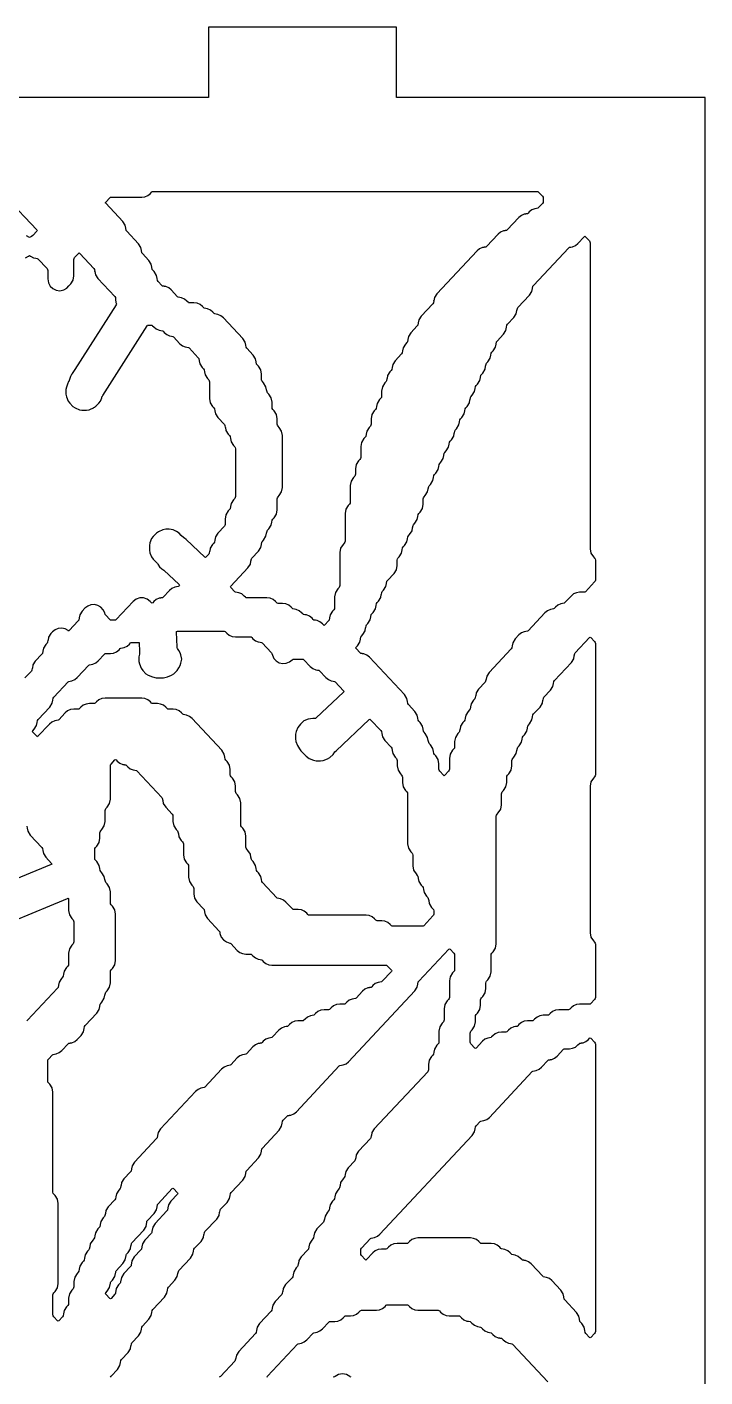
# Model space of a CAD drawing. Header units: millimetres. Extents: x 10 to 410, y 18 to 283.
# Drawn here: x 113.4 to 142.3, y 89.6 to 147 of the extents above; entities that cross this region are included whole.
import ezdxf

# ---------------------------------------------------------------- set-up
doc = ezdxf.new("R2010")
doc.units = ezdxf.units.MM
doc.layers.add('CUT', color=1, linetype='Continuous')

msp = doc.modelspace()

# ---------------------------------------------------------------- linework, layer by layer
at = {"layer": 'CUT'}
for points in [[(121.134, 21), (129.134, 21), (129.134, 24), (142.2679, 24), (142.2679, 144), (129.134, 144), (129.134, 147), (121.134, 147), (121.134, 144), (100.134, 144), (100.134, 147), (92.134, 147), (92.134, 144), (79, 144), (79, 24), (92.134, 24), (92.134, 21), (100.134, 21), (100.134, 24), (121.134, 24)], [(135.0926, 139.285), (135.0931, 139.2811), (135.0206, 139.2712), (134.8959, 139.2172), (134.7904, 139.1316), (134.7399, 139.0778), (134.7147, 139.0573), (134.6487, 139.0482), (134.6492, 139.0443), (134.5767, 139.0344), (134.452, 138.9804), (134.3465, 138.8948), (133.8521, 138.3674), (133.8268, 138.3469), (133.7608, 138.3379), (133.7614, 138.334), (133.6888, 138.324), (133.5642, 138.27), (133.4586, 138.1844), (132.9643, 137.657), (132.939, 137.6366), (132.873, 137.6275), (132.8735, 137.6236), (132.801, 137.6137), (132.6763, 137.5597), (132.5708, 137.4741), (130.8565, 135.6453), (130.7564, 135.4872), (130.7317, 135.3576), (130.7302, 135.3579), (130.713, 135.2676), (130.689, 135.2298), (130.1907, 134.6982), (130.0905, 134.5401), (130.0658, 134.4104), (130.0643, 134.4107), (130.0471, 134.3204), (130.0232, 134.2827), (129.7467, 133.9878), (129.6466, 133.8297), (129.6219, 133.7001), (129.6204, 133.7003), (129.6032, 133.6101), (129.5792, 133.5723), (129.5248, 133.5142), (129.4246, 133.3561), (129.3999, 133.2265), (129.3984, 133.2268), (129.3812, 133.1365), (129.3573, 133.0988), (129.0809, 132.8039), (128.9807, 132.6458), (128.956, 132.5161), (128.9545, 132.5164), (128.9373, 132.4261), (128.9134, 132.3884), (128.8589, 132.3303), (128.7587, 132.1722), (128.734, 132.0426), (128.7325, 132.0428), (128.7153, 131.9526), (128.6914, 131.9148), (128.6369, 131.8567), (128.5368, 131.6986), (128.5017, 131.5148), (128.5017, 131.2861), (128.4934, 131.2422), (128.4694, 131.2045), (128.415, 131.1464), (128.3148, 130.9883), (128.2901, 130.8586), (128.2886, 130.8589), (128.2714, 130.7686), (128.2475, 130.7309), (128.193, 130.6728), (128.0928, 130.5147), (128.0578, 130.3308), (128.0578, 130.1022), (128.0494, 130.0583), (128.0255, 130.0205), (127.9711, 129.9624), (127.8709, 129.8043), (127.8462, 129.6747), (127.8447, 129.675), (127.8275, 129.5847), (127.8036, 129.547), (127.7491, 129.4889), (127.6489, 129.3308), (127.6139, 129.1469), (127.6139, 128.6815), (127.6055, 128.6376), (127.5816, 128.5998), (127.5271, 128.5417), (127.427, 128.3836), (127.3919, 128.1998), (127.3919, 127.9711), (127.3836, 127.9272), (127.3596, 127.8894), (127.3052, 127.8313), (127.205, 127.6733), (127.17, 127.4894), (127.17, 126.7872), (127.1616, 126.7433), (127.1377, 126.7055), (127.0832, 126.6474), (126.983, 126.4893), (126.948, 126.3055), (126.948, 125.1297), (126.9396, 125.0858), (126.9157, 125.048), (126.8613, 124.9899), (126.7611, 124.8318), (126.726, 124.648), (126.726, 123.2354), (126.7177, 123.1915), (126.6938, 123.1537), (126.6393, 123.0956), (126.5391, 122.9375), (126.5041, 122.7537), (126.5041, 122.2882), (126.4957, 122.2443), (126.4718, 122.2066), (126.4173, 122.1485), (126.3172, 121.9904), (126.2925, 121.8607), (126.291, 121.861), (126.2738, 121.7707), (126.2498, 121.733), (126.0882, 121.5606), (126.0602, 121.5391), (126.0321, 121.5606), (125.9864, 121.6094), (125.8808, 121.695), (125.7562, 121.749), (125.6836, 121.7589), (125.6842, 121.7628), (125.6182, 121.7719), (125.5929, 121.7923), (125.5424, 121.8462), (125.4369, 121.9318), (125.3123, 121.9858), (125.2397, 121.9957), (125.2403, 121.9996), (125.1742, 122.0086), (125.149, 122.0291), (125.0985, 122.083), (124.993, 122.1685), (124.8683, 122.2226), (124.7958, 122.2325), (124.7963, 122.2364), (124.7303, 122.2454), (124.7051, 122.2659), (124.6546, 122.3197), (124.5491, 122.4053), (124.4244, 122.4593), (124.2898, 122.4778), (124.0967, 122.4778), (124.0644, 122.4822), (124.0392, 122.5027), (123.9887, 122.5565), (123.8832, 122.6421), (123.7585, 122.6961), (123.6239, 122.7146), (122.7649, 122.7146), (122.7327, 122.719), (122.7074, 122.7395), (122.657, 122.7933), (122.5514, 122.8789), (122.4268, 122.9329), (122.3543, 122.9429), (122.3548, 122.9467), (122.2888, 122.9558), (122.2635, 122.9763), (122.0907, 123.1606), (122.0718, 123.1882), (122.0907, 123.2157), (122.8175, 123.9911), (122.9177, 124.1492), (122.9424, 124.2788), (122.9439, 124.2785), (122.9611, 124.3688), (122.985, 124.4065), (123.2614, 124.7014), (123.3616, 124.8595), (123.3863, 124.9892), (123.3878, 124.9889), (123.405, 125.0791), (123.4289, 125.1169), (123.4834, 125.175), (123.5836, 125.3331), (123.6083, 125.4627), (123.6098, 125.4624), (123.627, 125.5527), (123.6509, 125.5905), (123.7054, 125.6486), (123.8055, 125.8067), (123.8302, 125.9363), (123.8317, 125.936), (123.8489, 126.0263), (123.8729, 126.064), (123.9273, 126.1221), (124.0275, 126.2802), (124.0625, 126.4641), (124.0625, 126.9295), (124.0709, 126.9734), (124.0948, 127.0112), (124.1493, 127.0693), (124.2495, 127.2274), (124.2845, 127.4112), (124.2845, 129.6205), (124.2495, 129.8043), (124.1493, 129.9624), (124.0948, 130.0205), (124.0709, 130.0583), (124.0625, 130.1022), (124.0625, 130.3308), (124.0275, 130.5147), (123.9273, 130.6728), (123.8729, 130.7309), (123.8489, 130.7686), (123.8406, 130.8125), (123.8406, 131.0412), (123.8055, 131.225), (123.7054, 131.3831), (123.6509, 131.4412), (123.627, 131.479), (123.6098, 131.5693), (123.6083, 131.569), (123.5836, 131.6986), (123.4834, 131.8567), (123.4289, 131.9148), (123.405, 131.9526), (123.3967, 131.9965), (123.3967, 132.2251), (123.3616, 132.409), (123.2614, 132.5671), (123.207, 132.6252), (123.1831, 132.6629), (123.1659, 132.7532), (123.1644, 132.7529), (123.1397, 132.8826), (123.0395, 133.0406), (122.7631, 133.3355), (122.7391, 133.3733), (122.7219, 133.4636), (122.7204, 133.4633), (122.6957, 133.5929), (122.5956, 133.751), (121.7691, 134.6326), (121.6636, 134.7182), (121.5389, 134.7722), (121.4664, 134.7822), (121.4669, 134.7861), (121.4009, 134.7951), (121.3757, 134.8156), (121.3252, 134.8694), (121.2197, 134.955), (121.095, 135.009), (121.0225, 135.019), (121.023, 135.0228), (120.957, 135.0319), (120.9318, 135.0524), (120.8813, 135.1062), (120.7758, 135.1918), (120.6511, 135.2458), (120.5165, 135.2643), (120.3233, 135.2643), (120.2911, 135.2687), (120.2659, 135.2892), (120.2154, 135.343), (120.1099, 135.4286), (119.9852, 135.4826), (119.9127, 135.4925), (119.9132, 135.4964), (119.8472, 135.5055), (119.822, 135.526), (119.5495, 135.8166), (119.444, 135.9022), (119.3193, 135.9562), (119.2468, 135.9661), (119.2474, 135.97), (119.1813, 135.979), (119.1561, 135.9995), (118.9897, 136.177), (118.9658, 136.2147), (118.9486, 136.305), (118.9471, 136.3047), (118.9224, 136.4344), (118.8223, 136.5924), (118.7678, 136.6505), (118.7439, 136.6883), (118.7267, 136.7786), (118.7252, 136.7783), (118.7005, 136.9079), (118.6003, 137.066), (118.3239, 137.3609), (118.2999, 137.3987), (118.2827, 137.4889), (118.2813, 137.4886), (118.2566, 137.6183), (118.1564, 137.7764), (117.658, 138.3081), (117.6341, 138.3458), (117.6169, 138.4361), (117.6154, 138.4358), (117.5907, 138.5654), (117.4905, 138.7235), (116.7637, 139.4989), (116.7447, 139.5264), (116.7637, 139.554), (116.9365, 139.7383), (116.9617, 139.7588), (116.9939, 139.7632), (118.2969, 139.7632), (118.4315, 139.7817), (118.5562, 139.8357), (118.6617, 139.9213), (118.7122, 139.9751), (118.7374, 139.9956), (118.7696, 140), (135.1264, 140), (135.1586, 139.9956), (135.1839, 139.9751), (135.3502, 139.7977), (135.3741, 139.7599), (135.3825, 139.716), (135.3825, 139.5736), (135.3741, 139.5297), (135.3502, 139.492), (135.1839, 139.3145), (135.1586, 139.2941)], [(128.2709, 122.3842), (128.2881, 122.4745), (128.3121, 122.5122), (128.3665, 122.5703), (128.4667, 122.7284), (128.4914, 122.8581), (128.4929, 122.8578), (128.5101, 122.9481), (128.534, 122.9858), (128.5885, 123.0439), (128.6887, 123.202), (128.7134, 123.3317), (128.7148, 123.3314), (128.732, 123.4216), (128.756, 123.4594), (129.0324, 123.7543), (129.1326, 123.9124), (129.1676, 124.0962), (129.1676, 124.3249), (129.176, 124.3688), (129.1999, 124.4065), (129.2544, 124.4646), (129.3545, 124.6227), (129.3792, 124.7524), (129.3807, 124.7521), (129.3979, 124.8424), (129.4218, 124.8801), (129.4763, 124.9382), (129.5765, 125.0963), (129.6012, 125.2259), (129.6027, 125.2257), (129.6199, 125.3159), (129.6438, 125.3537), (129.6983, 125.4118), (129.7985, 125.5699), (129.8232, 125.6995), (129.8246, 125.6992), (129.8418, 125.7895), (129.8658, 125.8273), (129.9202, 125.8854), (130.0204, 126.0434), (130.0451, 126.1731), (130.0466, 126.1728), (130.0638, 126.2631), (130.0877, 126.3008), (130.1422, 126.3589), (130.2424, 126.517), (130.2774, 126.7009), (130.2774, 126.9295), (130.2858, 126.9734), (130.3097, 127.0112), (130.3642, 127.0693), (130.4643, 127.2274), (130.489, 127.357), (130.4905, 127.3567), (130.5077, 127.447), (130.5316, 127.4848), (130.5861, 127.5429), (130.6863, 127.701), (130.711, 127.8306), (130.7125, 127.8303), (130.7297, 127.9206), (130.7536, 127.9583), (130.8081, 128.0164), (130.9083, 128.1745), (130.933, 128.3042), (130.9344, 128.3039), (130.9516, 128.3942), (130.9756, 128.4319), (131.03, 128.49), (131.1302, 128.6481), (131.1549, 128.7777), (131.1564, 128.7775), (131.1736, 128.8677), (131.1975, 128.9055), (131.252, 128.9636), (131.3522, 129.1217), (131.3769, 129.2513), (131.3784, 129.251), (131.3956, 129.3413), (131.4195, 129.3791), (131.474, 129.4372), (131.5741, 129.5952), (131.5988, 129.7249), (131.6003, 129.7246), (131.6175, 129.8149), (131.6414, 129.8526), (131.6959, 129.9107), (131.7961, 130.0688), (131.8208, 130.1985), (131.8223, 130.1982), (131.8395, 130.2884), (131.8634, 130.3262), (131.9179, 130.3843), (132.018, 130.5424), (132.0427, 130.672), (132.0442, 130.6717), (132.0614, 130.762), (132.0854, 130.7998), (132.1398, 130.8579), (132.24, 131.016), (132.2647, 131.1456), (132.2662, 131.1453), (132.2834, 131.2356), (132.3073, 131.2733), (132.3618, 131.3314), (132.462, 131.4895), (132.4867, 131.6192), (132.4882, 131.6189), (132.5054, 131.7092), (132.5293, 131.7469), (132.5837, 131.805), (132.6839, 131.9631), (132.7086, 132.0928), (132.7101, 132.0925), (132.7273, 132.1827), (132.7512, 132.2205), (132.8057, 132.2786), (132.9059, 132.4367), (132.9306, 132.5663), (132.9321, 132.566), (132.9493, 132.6563), (132.9732, 132.6941), (133.0277, 132.7522), (133.1278, 132.9103), (133.1525, 133.0399), (133.154, 133.0396), (133.1712, 133.1299), (133.1952, 133.1676), (133.2496, 133.2257), (133.3498, 133.3838), (133.3745, 133.5135), (133.376, 133.5132), (133.3932, 133.6035), (133.4171, 133.6412), (133.6935, 133.9361), (133.7937, 134.0942), (133.8184, 134.2238), (133.8199, 134.2235), (133.8371, 134.3138), (133.861, 134.3516), (134.1375, 134.6465), (134.2376, 134.8045), (134.2623, 134.9342), (134.2638, 134.9339), (134.281, 135.0242), (134.305, 135.0619), (134.8033, 135.5936), (134.9035, 135.7517), (134.9282, 135.8813), (134.9297, 135.881), (134.9469, 135.9713), (134.9708, 136.0091), (136.4689, 137.6072), (136.4942, 137.6277), (136.5602, 137.6368), (136.5597, 137.6406), (136.6322, 137.6506), (136.7569, 137.7046), (136.8624, 137.7902), (137.1301, 138.0758), (137.1582, 138.0973), (137.1862, 138.0758), (137.3478, 137.9034), (137.3717, 137.8656), (137.3801, 137.8217), (137.3801, 124.8066), (137.4151, 124.6227), (137.5153, 124.4646), (137.5698, 124.4065), (137.5937, 124.3688), (137.6021, 124.3249), (137.6021, 123.4722), (137.5937, 123.4283), (137.5698, 123.3905), (137.1815, 122.9763), (137.1562, 122.9558), (137.124, 122.9514), (136.9309, 122.9514), (136.7963, 122.9329), (136.6716, 122.8789), (136.5661, 122.7933), (136.2936, 122.5027), (136.2684, 122.4822), (136.2024, 122.4732), (136.2029, 122.4693), (136.1304, 122.4593), (136.0057, 122.4053), (135.9002, 122.3197), (135.8497, 122.2659), (135.8245, 122.2454), (135.7585, 122.2364), (135.759, 122.2325), (135.6865, 122.2226), (135.5618, 122.1685), (135.4563, 122.083), (134.7399, 121.3188), (134.7147, 121.2983), (134.6487, 121.2892), (134.6492, 121.2854), (134.5767, 121.2754), (134.452, 121.2214), (134.3465, 121.1358), (134.1859, 120.9645), (134.0857, 120.8064), (134.061, 120.6768), (134.0596, 120.6771), (134.0424, 120.5868), (134.0184, 120.5491), (133.0761, 119.5438), (132.9759, 119.3857), (132.9512, 119.2561), (132.9498, 119.2564), (132.9326, 119.1661), (132.9086, 119.1283), (132.6322, 118.8335), (132.532, 118.6754), (132.5073, 118.5457), (132.5058, 118.546), (132.4886, 118.4557), (132.4647, 118.418), (132.4102, 118.3599), (132.3101, 118.2018), (132.2854, 118.0722), (132.2839, 118.0724), (132.2667, 117.9822), (132.2428, 117.9444), (132.1883, 117.8863), (132.0881, 117.7282), (132.0634, 117.5986), (132.0619, 117.5989), (132.0447, 117.5086), (132.0208, 117.4708), (131.9663, 117.4127), (131.8661, 117.2546), (131.8414, 117.125), (131.84, 117.1253), (131.8228, 117.035), (131.7988, 116.9973), (131.7444, 116.9392), (131.6442, 116.7811), (131.6092, 116.5972), (131.6092, 116.3686), (131.6008, 116.3247), (131.5769, 116.2869), (131.5224, 116.2288), (131.4222, 116.0707), (131.3872, 115.8869), (131.3872, 115.4214), (131.3788, 115.3775), (131.3549, 115.3398), (131.1933, 115.1673), (131.1652, 115.1458), (131.1372, 115.1673), (130.9756, 115.3398), (130.9516, 115.3775), (130.9433, 115.4214), (130.9433, 115.6501), (130.9083, 115.8339), (130.8081, 115.992), (130.7536, 116.0501), (130.7297, 116.0879), (130.7125, 116.1781), (130.711, 116.1779), (130.6863, 116.3075), (130.5861, 116.4656), (130.5316, 116.5237), (130.5077, 116.5614), (130.4905, 116.6517), (130.489, 116.6514), (130.4643, 116.7811), (130.3642, 116.9392), (130.3097, 116.9973), (130.2858, 117.035), (130.2686, 117.1253), (130.2671, 117.125), (130.2424, 117.2546), (130.1422, 117.4127), (130.0877, 117.4708), (130.0638, 117.5086), (130.0466, 117.5989), (130.0451, 117.5986), (130.0204, 117.7282), (129.9202, 117.8863), (129.6438, 118.1812), (129.6199, 118.219), (129.6027, 118.3092), (129.6012, 118.3089), (129.5765, 118.4386), (129.4763, 118.5967), (127.984, 120.1887), (127.8785, 120.2743), (127.7538, 120.3283), (127.6813, 120.3382), (127.6818, 120.3421), (127.6158, 120.3511), (127.5905, 120.3716), (127.4177, 120.556), (127.3988, 120.5835), (127.4177, 120.611), (127.4787, 120.6761), (127.5789, 120.8341), (127.6036, 120.9638), (127.6051, 120.9635), (127.6223, 121.0538), (127.6462, 121.0915), (127.7006, 121.1496), (127.8008, 121.3077), (127.8255, 121.4374), (127.827, 121.4371), (127.8442, 121.5273), (127.8681, 121.5651), (127.9226, 121.6232), (128.0228, 121.7813), (128.0475, 121.9109), (128.049, 121.9106), (128.0662, 122.0009), (128.0901, 122.0387), (128.1446, 122.0968), (128.2447, 122.2549), (128.2694, 122.3845)], [(116.1399, 119.8778), (116.1394, 119.8817), (116.2119, 119.8916), (116.3366, 119.9456), (116.4421, 120.0312), (116.7145, 120.3218), (116.7398, 120.3423), (116.772, 120.3467), (116.9651, 120.3467), (117.0998, 120.3652), (117.2244, 120.4192), (117.3299, 120.5048), (117.3804, 120.5586), (117.4057, 120.5791), (117.4717, 120.5881), (117.4711, 120.592), (117.5437, 120.602), (117.6683, 120.656), (117.7739, 120.7416), (117.8243, 120.7954), (117.8496, 120.8159), (117.8818, 120.8203), (118.152, 120.8203), (118.1854, 120.8151), (118.1919, 120.7819), (118.2049, 120.4428), (118.1974, 120.3885), (118.1988, 120.3177), (118.1769, 120.2075), (118.1769, 120.0124), (118.199, 119.9013), (118.2736, 119.7211), (118.3365, 119.6269), (118.4745, 119.489), (118.5686, 119.4261), (118.7489, 119.3514), (118.9092, 119.3195), (119.0067, 119.3099), (119.1302, 119.3099), (119.2277, 119.3195), (119.388, 119.3514), (119.5683, 119.4261), (119.6624, 119.489), (119.8004, 119.6269), (119.8757, 119.7397), (119.9265, 119.8376), (119.9621, 119.93), (119.9956, 120.1099), (119.9621, 120.2899), (119.9265, 120.3823), (119.8757, 120.4801), (119.8194, 120.5644), (119.8048, 120.5945), (119.799, 120.6275), (119.775, 121.2536), (119.7793, 121.2883), (119.8138, 121.2939), (121.8088, 121.2939), (121.841, 121.2895), (121.8663, 121.269), (121.9167, 121.2151), (122.0223, 121.1296), (122.1469, 121.0755), (122.2815, 121.0571), (122.9186, 121.0571), (122.9508, 121.0527), (122.9761, 121.0322), (123.0265, 120.9783), (123.1321, 120.8928), (123.2567, 120.8388), (123.3293, 120.8288), (123.3287, 120.8249), (123.3947, 120.8159), (123.42, 120.7954), (123.8148, 120.3742), (123.8354, 120.3442), (123.8569, 120.2751), (123.857, 120.2742), (123.9214, 120.1401), (124.0224, 120.0309), (124.1511, 119.9563), (124.296, 119.9228), (124.4443, 119.9334), (124.583, 119.9871), (124.6997, 120.0793), (124.7051, 120.085), (124.7303, 120.1055), (124.7625, 120.1099), (125.1382, 120.1099), (125.1704, 120.1055), (125.1957, 120.085), (125.4681, 119.7944), (125.5736, 119.7088), (125.6983, 119.6548), (125.7708, 119.6449), (125.7703, 119.641), (125.8363, 119.6319), (125.8615, 119.6115), (126.134, 119.3208), (126.2395, 119.2353), (126.3642, 119.1812), (126.4367, 119.1713), (126.4362, 119.1674), (126.5022, 119.1584), (126.5274, 119.1379), (126.8845, 118.7569), (126.9039, 118.7285), (126.8828, 118.7013), (125.72, 117.6114), (125.6873, 117.5895), (125.6873, 117.5895), (125.5795, 117.5841), (125.3718, 117.5498), (125.1892, 117.481), (125.0469, 117.3475), (124.9453, 117.2057), (124.8649, 117.0279), (124.8392, 116.9176), (124.8329, 116.7226), (124.8514, 116.6109), (124.9202, 116.4284), (125.0066, 116.2896), (125.0663, 116.2119), (125.2209, 116.047), (125.2946, 115.9824), (125.4275, 115.8872), (125.6052, 115.8068), (125.7155, 115.7811), (125.9105, 115.7748), (126.0222, 115.7933), (126.2048, 115.8621), (126.3009, 115.9219), (126.4432, 116.0553), (126.5192, 116.1614), (126.5735, 116.2124), (126.5743, 116.2131), (127.9774, 117.5343), (128.0054, 117.5533), (128.0326, 117.5322), (128.4694, 117.0662), (128.4934, 117.0284), (128.5106, 116.9381), (128.5121, 116.9384), (128.5368, 116.8088), (128.6369, 116.6507), (128.9134, 116.3558), (128.9373, 116.318), (128.9545, 116.2278), (128.956, 116.2281), (128.9807, 116.0984), (129.0809, 115.9403), (129.1353, 115.8822), (129.1592, 115.8445), (129.1676, 115.8006), (129.1676, 115.5719), (129.2026, 115.3881), (129.3028, 115.23), (129.3573, 115.1719), (129.3812, 115.1341), (129.3896, 115.0902), (129.3896, 114.8616), (129.4246, 114.6777), (129.5248, 114.5196), (129.5792, 114.4615), (129.6032, 114.4238), (129.6115, 114.3799), (129.6115, 112.2569), (129.6466, 112.073), (129.7467, 111.915), (129.8012, 111.8569), (129.8251, 111.8191), (129.8335, 111.7752), (129.8335, 111.3098), (129.8685, 111.1259), (129.9687, 110.9678), (130.0232, 110.9097), (130.0471, 110.872), (130.0643, 110.7817), (130.0658, 110.782), (130.0905, 110.6523), (130.1907, 110.4942), (130.2451, 110.4361), (130.269, 110.3984), (130.2862, 110.3081), (130.2877, 110.3084), (130.3124, 110.1788), (130.4126, 110.0207), (130.4671, 109.9626), (130.491, 109.9248), (130.5082, 109.8345), (130.5097, 109.8348), (130.5344, 109.7052), (130.6346, 109.5471), (130.689, 109.489), (130.713, 109.4512), (130.7213, 109.4073), (130.7213, 109.265), (130.713, 109.2211), (130.689, 109.1833), (130.3007, 108.7691), (130.2755, 108.7486), (130.2433, 108.7442), (128.9798, 108.7442), (128.9476, 108.7486), (128.9223, 108.7691), (128.8718, 108.8229), (128.7663, 108.9085), (128.6417, 108.9625), (128.5071, 108.981), (128.3139, 108.981), (128.2817, 108.9854), (128.2564, 109.0059), (128.206, 109.0597), (128.1004, 109.1453), (127.9758, 109.1993), (127.8412, 109.2178), (125.4284, 109.2178), (125.3962, 109.2222), (125.371, 109.2427), (125.3205, 109.2965), (125.215, 109.3821), (125.0903, 109.4361), (124.9557, 109.4545), (124.7625, 109.4545), (124.7303, 109.459), (124.7051, 109.4794), (124.4326, 109.7701), (124.3271, 109.8556), (124.2025, 109.9097), (124.1299, 109.9196), (124.1305, 109.9235), (124.0644, 109.9325), (124.0392, 109.953), (123.4289, 110.604), (123.405, 110.6418), (123.3878, 110.7321), (123.3863, 110.7318), (123.3616, 110.8614), (123.2614, 111.0195), (123.207, 111.0776), (123.1831, 111.1154), (123.1659, 111.2056), (123.1644, 111.2053), (123.1397, 111.335), (123.0395, 111.4931), (122.985, 111.5512), (122.9611, 111.5889), (122.9439, 111.6792), (122.9424, 111.6789), (122.9177, 111.8086), (122.8175, 111.9667), (122.7631, 112.0248), (122.7391, 112.0625), (122.7308, 112.1064), (122.7308, 112.5719), (122.6957, 112.7557), (122.5956, 112.9138), (122.5411, 112.9719), (122.5172, 113.0096), (122.5088, 113.0536), (122.5088, 113.9926), (122.4738, 114.1764), (122.3736, 114.3345), (122.3191, 114.3926), (122.2952, 114.4304), (122.2869, 114.4743), (122.2869, 114.7029), (122.2518, 114.8868), (122.1516, 115.0449), (122.0972, 115.103), (122.0733, 115.1407), (122.0649, 115.1846), (122.0649, 115.4133), (122.0299, 115.5971), (121.9297, 115.7552), (121.8752, 115.8133), (121.8513, 115.8511), (121.8341, 115.9414), (121.8326, 115.9411), (121.8079, 116.0707), (121.7077, 116.2288), (120.4374, 117.584), (120.3319, 117.6696), (120.2072, 117.7236), (120.1347, 117.7336), (120.1352, 117.7374), (120.0692, 117.7465), (120.0439, 117.767), (119.9935, 117.8208), (119.8879, 117.9064), (119.7633, 117.9604), (119.6287, 117.9789), (119.4355, 117.9789), (119.4033, 117.9833), (119.378, 118.0038), (119.3276, 118.0576), (119.2221, 118.1432), (119.0974, 118.1972), (118.9628, 118.2156), (118.7696, 118.2156), (118.7374, 118.2201), (118.7122, 118.2405), (118.6617, 118.2944), (118.5562, 118.38), (118.4315, 118.434), (118.2969, 118.4524), (116.7325, 118.4524), (116.5979, 118.434), (116.4733, 118.38), (116.3677, 118.2944), (116.3173, 118.2405), (116.292, 118.2201), (116.2598, 118.2156), (116.0667, 118.2156), (115.9321, 118.1972), (115.8074, 118.1432), (115.7019, 118.0576), (115.6514, 118.0038), (115.6262, 117.9833), (115.5939, 117.9789), (115.4008, 117.9789), (115.2662, 117.9604), (115.1415, 117.9064), (115.036, 117.8208), (114.7636, 117.5302), (114.7383, 117.5097), (114.6723, 117.5006), (114.6728, 117.4968), (114.6003, 117.4868), (114.4756, 117.4328), (114.3701, 117.3472), (113.8804, 116.8248), (113.8524, 116.8033), (113.8244, 116.8248), (113.6562, 117.0042), (113.6373, 117.0317), (113.6562, 117.0592), (113.7172, 117.1243), (113.8174, 117.2824), (113.8421, 117.412), (113.8436, 117.4117), (113.8608, 117.502), (113.8847, 117.5397), (114.3831, 118.0714), (114.4832, 118.2295), (114.5079, 118.3591), (114.5094, 118.3589), (114.5266, 118.4491), (114.5506, 118.4869), (115.1608, 119.1379), (115.1861, 119.1584), (115.2521, 119.1674), (115.2515, 119.1713), (115.3241, 119.1812), (115.4487, 119.2353), (115.5543, 119.3208), (116.0486, 119.8483), (116.0739, 119.8687)], [(132.9409, 106.3291), (132.9493, 106.373), (132.9732, 106.4108), (133.0277, 106.4689), (133.1278, 106.627), (133.1629, 106.8108), (133.1629, 107.513), (133.1712, 107.5569), (133.1952, 107.5947), (133.2496, 107.6528), (133.3498, 107.8109), (133.3848, 107.9947), (133.3848, 113.4327), (133.3932, 113.4766), (133.4171, 113.5144), (133.4716, 113.5725), (133.5718, 113.7306), (133.6068, 113.9144), (133.6068, 114.3799), (133.6152, 114.4238), (133.6391, 114.4615), (133.6935, 114.5196), (133.7937, 114.6777), (133.8288, 114.8616), (133.8288, 115.0902), (133.8371, 115.1341), (133.861, 115.1719), (133.9155, 115.23), (134.0157, 115.3881), (134.0507, 115.5719), (134.0507, 115.8006), (134.0591, 115.8445), (134.083, 115.8822), (134.1375, 115.9403), (134.2376, 116.0984), (134.2623, 116.2281), (134.2638, 116.2278), (134.281, 116.318), (134.305, 116.3558), (134.3594, 116.4139), (134.4596, 116.572), (134.4843, 116.7016), (134.4858, 116.7013), (134.503, 116.7916), (134.5269, 116.8294), (134.5814, 116.8875), (134.6816, 117.0456), (134.7063, 117.1752), (134.7078, 117.1749), (134.725, 117.2652), (134.7489, 117.3029), (134.8033, 117.361), (134.9035, 117.5191), (134.9282, 117.6488), (134.9297, 117.6485), (134.9469, 117.7388), (134.9708, 117.7765), (135.2473, 118.0714), (135.3474, 118.2295), (135.3721, 118.3591), (135.3736, 118.3589), (135.3908, 118.4491), (135.4148, 118.4869), (135.6912, 118.7818), (135.7914, 118.9399), (135.8161, 119.0695), (135.8176, 119.0692), (135.8348, 119.1595), (135.8587, 119.1972), (136.579, 119.9657), (136.6792, 120.1238), (136.7039, 120.2534), (136.7054, 120.2531), (136.7226, 120.3434), (136.7465, 120.3812), (137.3521, 121.0272), (137.3801, 121.0487), (137.4081, 121.0272), (137.5698, 120.8547), (137.5937, 120.817), (137.6021, 120.7731), (137.6021, 115.1846), (137.5937, 115.1407), (137.5698, 115.103), (137.5153, 115.0449), (137.4151, 114.8868), (137.3801, 114.7029), (137.3801, 108.4683), (137.4151, 108.2845), (137.5153, 108.1264), (137.5698, 108.0683), (137.5937, 108.0305), (137.6021, 107.9866), (137.6021, 105.7132), (137.5937, 105.6693), (137.5698, 105.6315), (137.4034, 105.4541), (137.3782, 105.4336), (137.346, 105.4292), (136.9309, 105.4292), (136.7963, 105.4107), (136.6716, 105.3567), (136.5661, 105.2711), (136.5156, 105.2173), (136.4904, 105.1968), (136.4581, 105.1924), (136.043, 105.1924), (135.9084, 105.1739), (135.7838, 105.1199), (135.6782, 105.0343), (135.6278, 104.9805), (135.6025, 104.96), (135.5703, 104.9556), (135.3771, 104.9556), (135.2425, 104.9371), (135.1179, 104.8831), (135.0124, 104.7976), (134.9619, 104.7437), (134.9366, 104.7232), (134.9044, 104.7188), (134.7113, 104.7188), (134.5767, 104.7004), (134.452, 104.6463), (134.3465, 104.5608), (134.296, 104.5069), (134.2708, 104.4864), (134.2047, 104.4774), (134.2053, 104.4735), (134.1327, 104.4636), (134.0081, 104.4096), (133.9026, 104.324), (133.8521, 104.2701), (133.8268, 104.2497), (133.7946, 104.2452), (133.6015, 104.2452), (133.4669, 104.2268), (133.3422, 104.1728), (133.2367, 104.0872), (133.1862, 104.0334), (133.161, 104.0129), (133.0949, 104.0038), (133.0955, 103.9999), (133.0229, 103.99), (132.8983, 103.936), (132.7928, 103.8504), (132.525, 103.5648), (132.497, 103.5433), (132.469, 103.5648), (132.3073, 103.7372), (132.2834, 103.775), (132.275, 103.8189), (132.275, 104.198), (132.2834, 104.2419), (132.3073, 104.2797), (132.3618, 104.3378), (132.462, 104.4959), (132.497, 104.6797), (132.497, 104.9084), (132.5054, 104.9523), (132.5293, 104.99), (132.5837, 105.0481), (132.6839, 105.2062), (132.719, 105.3901), (132.719, 105.6188), (132.7273, 105.6627), (132.7512, 105.7004), (132.8057, 105.7585), (132.9059, 105.9166), (132.9409, 106.1005)], [(116.5243, 105.4259), (116.5482, 105.4636), (116.6027, 105.5217), (116.7028, 105.6798), (116.7275, 105.8095), (116.729, 105.8092), (116.7462, 105.8994), (116.7701, 105.9372), (116.8246, 105.9953), (116.9248, 106.1534), (116.9598, 106.3372), (116.9598, 106.8027), (116.9682, 106.8466), (116.9921, 106.8843), (117.0466, 106.9424), (117.1468, 107.1005), (117.1818, 107.2844), (117.1818, 109.2568), (117.1468, 109.4407), (117.0466, 109.5988), (116.9921, 109.6569), (116.9682, 109.6946), (116.9598, 109.7385), (116.9598, 110.204), (116.9248, 110.3878), (116.8246, 110.5459), (116.7701, 110.604), (116.7462, 110.6418), (116.729, 110.7321), (116.7275, 110.7318), (116.7028, 110.8614), (116.6027, 111.0195), (116.5482, 111.0776), (116.5243, 111.1154), (116.5071, 111.2056), (116.5056, 111.2053), (116.4809, 111.335), (116.3807, 111.4931), (116.3262, 111.5512), (116.3023, 111.5889), (116.2939, 111.6328), (116.2939, 112.012), (116.3023, 112.0559), (116.3262, 112.0936), (116.3807, 112.1517), (116.4809, 112.3098), (116.5159, 112.4937), (116.5159, 112.7223), (116.5243, 112.7662), (116.5482, 112.804), (116.6027, 112.8621), (116.7028, 113.0202), (116.7379, 113.204), (116.7379, 113.6695), (116.7462, 113.7134), (116.7701, 113.7511), (116.8246, 113.8092), (116.9248, 113.9673), (116.9598, 114.1512), (116.9598, 115.5638), (116.9682, 115.6077), (116.9921, 115.6454), (117.1538, 115.8179), (117.1818, 115.8394), (117.2098, 115.8179), (117.2556, 115.769), (117.3611, 115.6835), (117.4858, 115.6295), (117.5583, 115.6195), (117.5578, 115.6156), (117.6238, 115.6066), (117.649, 115.5861), (117.6995, 115.5323), (117.805, 115.4467), (117.9297, 115.3927), (118.0022, 115.3827), (118.0017, 115.3788), (118.0677, 115.3698), (118.093, 115.3493), (119.1471, 114.2247), (119.1711, 114.187), (119.1883, 114.0967), (119.1898, 114.097), (119.2145, 113.9673), (119.3146, 113.8092), (119.5911, 113.5144), (119.615, 113.4766), (119.6233, 113.4327), (119.6233, 113.204), (119.6584, 113.0202), (119.7585, 112.8621), (119.813, 112.804), (119.8369, 112.7662), (119.8541, 112.676), (119.8556, 112.6763), (119.8803, 112.5466), (119.9805, 112.3885), (120.035, 112.3304), (120.0589, 112.2927), (120.0673, 112.2488), (120.0673, 111.7833), (120.1023, 111.5995), (120.2025, 111.4414), (120.2569, 111.3833), (120.2809, 111.3455), (120.2892, 111.3016), (120.2892, 110.8362), (120.3242, 110.6523), (120.4244, 110.4942), (120.4789, 110.4361), (120.5028, 110.3984), (120.5112, 110.3545), (120.5112, 110.1258), (120.5462, 109.942), (120.6464, 109.7839), (120.9228, 109.489), (120.9467, 109.4512), (120.9639, 109.361), (120.9654, 109.3612), (120.9901, 109.2316), (121.0903, 109.0735), (121.5887, 108.5418), (121.6126, 108.5041), (121.6261, 108.4331), (121.6785, 108.287), (121.7731, 108.164), (121.9008, 108.0759), (122.0494, 108.0313), (122.063, 108.0294), (122.0882, 108.0089), (122.3607, 107.7183), (122.4662, 107.6327), (122.5908, 107.5787), (122.7254, 107.5603), (122.9186, 107.5603), (122.9508, 107.5558), (122.9761, 107.5354), (123.0265, 107.4815), (123.1321, 107.3959), (123.2567, 107.3419), (123.3293, 107.332), (123.3287, 107.3281), (123.3947, 107.3191), (123.42, 107.2986), (123.4705, 107.2447), (123.576, 107.1592), (123.7006, 107.1051), (123.8352, 107.0867), (128.6896, 107.0867), (128.7218, 107.0823), (128.747, 107.0618), (128.9198, 106.8774), (128.9388, 106.8499), (128.9198, 106.8224), (128.5251, 106.4012), (128.4998, 106.3807), (128.4338, 106.3717), (128.4343, 106.3678), (128.3618, 106.3579), (128.2371, 106.3038), (128.1316, 106.2183), (128.0811, 106.1644), (128.0559, 106.144), (127.9899, 106.1349), (127.9904, 106.131), (127.9179, 106.1211), (127.7932, 106.0671), (127.6877, 105.9815), (127.4153, 105.6909), (127.39, 105.6704), (127.324, 105.6613), (127.3245, 105.6574), (127.252, 105.6475), (127.1273, 105.5935), (127.0218, 105.5079), (126.9713, 105.4541), (126.9461, 105.4336), (126.9139, 105.4292), (126.7207, 105.4292), (126.5861, 105.4107), (126.4615, 105.3567), (126.3559, 105.2711), (126.3055, 105.2173), (126.2802, 105.1968), (126.248, 105.1924), (126.0548, 105.1924), (125.9202, 105.1739), (125.7956, 105.1199), (125.6901, 105.0343), (125.6396, 104.9805), (125.6143, 104.96), (125.5483, 104.951), (125.5489, 104.9471), (125.4763, 104.9371), (125.3517, 104.8831), (125.2461, 104.7976), (125.1957, 104.7437), (125.1704, 104.7232), (125.1382, 104.7188), (124.945, 104.7188), (124.8104, 104.7004), (124.6858, 104.6463), (124.5803, 104.5608), (124.5298, 104.5069), (124.5045, 104.4864), (124.4385, 104.4774), (124.4391, 104.4735), (124.3665, 104.4636), (124.2419, 104.4096), (124.1363, 104.324), (123.8639, 104.0334), (123.8387, 104.0129), (123.7726, 104.0038), (123.7732, 103.9999), (123.7006, 103.99), (123.576, 103.936), (123.4705, 103.8504), (123.42, 103.7966), (123.3947, 103.7761), (123.3287, 103.767), (123.3293, 103.7632), (123.2567, 103.7532), (123.1321, 103.6992), (123.0265, 103.6136), (122.7541, 103.323), (122.7289, 103.3025), (122.6628, 103.2935), (122.6634, 103.2896), (122.5908, 103.2796), (122.4662, 103.2256), (122.3607, 103.14), (122.0882, 102.8494), (122.063, 102.8289), (121.997, 102.8199), (121.9975, 102.816), (121.925, 102.8061), (121.8003, 102.7521), (121.6948, 102.6665), (120.9784, 101.9023), (120.9532, 101.8818), (120.8872, 101.8727), (120.8877, 101.8689), (120.8152, 101.8589), (120.6905, 101.8049), (120.585, 101.7193), (119.0927, 100.1273), (118.9925, 99.9692), (118.9678, 99.8396), (118.9663, 99.8399), (118.9491, 99.7496), (118.9252, 99.7119), (117.9829, 98.7066), (117.8827, 98.5485), (117.858, 98.4189), (117.8565, 98.4192), (117.8393, 98.3289), (117.8154, 98.2911), (117.539, 97.9963), (117.4388, 97.8382), (117.4141, 97.7085), (117.4126, 97.7088), (117.3954, 97.6185), (117.3715, 97.5808), (117.317, 97.5227), (117.2168, 97.3646), (117.1921, 97.2349), (117.1906, 97.2352), (117.1734, 97.145), (117.1495, 97.1072), (116.8731, 96.8123), (116.7729, 96.6542), (116.7482, 96.5246), (116.7467, 96.5249), (116.7295, 96.4346), (116.7056, 96.3968), (116.6511, 96.3387), (116.5509, 96.1807), (116.5262, 96.051), (116.5247, 96.0513), (116.5075, 95.961), (116.4836, 95.9233), (116.4292, 95.8652), (116.329, 95.7071), (116.3043, 95.5774), (116.3028, 95.5777), (116.2856, 95.4875), (116.2617, 95.4497), (116.2072, 95.3916), (116.107, 95.2335), (116.0823, 95.1039), (116.0808, 95.1042), (116.0636, 95.0139), (116.0397, 94.9761), (115.9852, 94.918), (115.8851, 94.7599), (115.8604, 94.6303), (115.8589, 94.6306), (115.8417, 94.5403), (115.8177, 94.5026), (115.7633, 94.4445), (115.6631, 94.2864), (115.6384, 94.1567), (115.6369, 94.157), (115.6197, 94.0667), (115.5958, 94.029), (115.5413, 93.9709), (115.4411, 93.8128), (115.4061, 93.6289), (115.4061, 93.4003), (115.3977, 93.3564), (115.3738, 93.3186), (115.3194, 93.2605), (115.2192, 93.1024), (115.1841, 92.9186), (115.1841, 92.6899), (115.1758, 92.646), (115.1519, 92.6083), (115.0974, 92.5502), (114.9972, 92.3921), (114.9725, 92.2624), (114.971, 92.2627), (114.9538, 92.1724), (114.9299, 92.1347), (114.7683, 91.9622), (114.7402, 91.9408), (114.7122, 91.9622), (114.5506, 92.1347), (114.5266, 92.1724), (114.5183, 92.2163), (114.5183, 93.0691), (114.5266, 93.113), (114.5506, 93.1507), (114.605, 93.2088), (114.7052, 93.3669), (114.7402, 93.5508), (114.7402, 96.9439), (114.7052, 97.1278), (114.605, 97.2859), (114.5506, 97.344), (114.5266, 97.3817), (114.5183, 97.4256), (114.5183, 101.6797), (114.4832, 101.8635), (114.3831, 102.0216), (114.3286, 102.0797), (114.3047, 102.1175), (114.2963, 102.1614), (114.2963, 103.0141), (114.3047, 103.058), (114.3286, 103.0958), (114.4949, 103.2732), (114.5202, 103.2937), (114.5862, 103.3027), (114.5857, 103.3066), (114.6582, 103.3166), (114.7829, 103.3706), (114.8884, 103.4561), (115.1608, 103.7468), (115.1861, 103.7673), (115.2521, 103.7763), (115.2515, 103.7802), (115.3241, 103.7901), (115.4487, 103.8441), (115.5543, 103.9297), (115.7148, 104.101), (115.815, 104.2591), (115.8397, 104.3887), (115.8412, 104.3884), (115.8584, 104.4787), (115.8823, 104.5165), (116.3807, 105.0481), (116.4809, 105.2062), (116.5056, 105.3359), (116.5071, 105.3356)], [(132.7869, 100.4613), (132.7864, 100.4652), (132.8589, 100.4751), (132.9836, 100.5291), (133.0891, 100.6147), (134.9152, 102.5628), (134.9405, 102.5833), (135.0065, 102.5924), (135.006, 102.5963), (135.0785, 102.6062), (135.2031, 102.6602), (135.3087, 102.7458), (135.5811, 103.0364), (135.6063, 103.0569), (135.6724, 103.0659), (135.6718, 103.0698), (135.7444, 103.0798), (135.869, 103.1338), (135.9745, 103.2194), (136.247, 103.51), (136.2722, 103.5305), (136.3044, 103.5349), (136.4976, 103.5349), (136.6322, 103.5533), (136.7569, 103.6074), (136.8624, 103.6929), (136.9129, 103.7468), (136.9381, 103.7673), (137.0041, 103.7763), (137.0036, 103.7802), (137.0761, 103.7901), (137.2008, 103.8441), (137.3063, 103.9297), (137.3521, 103.9786), (137.3801, 104), (137.4081, 103.9786), (137.5698, 103.8061), (137.5937, 103.7684), (137.6021, 103.7245), (137.6021, 91.506), (137.5937, 91.4621), (137.5698, 91.4243), (137.4081, 91.2519), (137.3801, 91.2304), (137.3521, 91.2519), (137.1904, 91.4243), (137.1665, 91.4621), (137.1493, 91.5524), (137.1478, 91.5521), (137.1231, 91.6817), (137.0229, 91.8398), (136.9685, 91.8979), (136.9446, 91.9357), (136.9274, 92.0259), (136.9259, 92.0256), (136.9012, 92.1553), (136.801, 92.3134), (136.3026, 92.8451), (136.2787, 92.8828), (136.2615, 92.9731), (136.26, 92.9728), (136.2353, 93.1024), (136.1351, 93.2605), (135.7526, 93.6686), (135.6471, 93.7542), (135.5224, 93.8082), (135.4499, 93.8181), (135.4504, 93.822), (135.3844, 93.8311), (135.3591, 93.8515), (134.8648, 94.3789), (134.7592, 94.4645), (134.6346, 94.5185), (134.562, 94.5285), (134.5626, 94.5324), (134.4965, 94.5414), (134.4713, 94.5619), (134.4208, 94.6157), (134.3153, 94.7013), (134.1906, 94.7553), (134.1181, 94.7653), (134.1186, 94.7691), (134.0526, 94.7782), (134.0274, 94.7987), (133.9769, 94.8525), (133.8714, 94.9381), (133.7467, 94.9921), (133.6742, 95.0021), (133.6747, 95.0059), (133.6087, 95.015), (133.5835, 95.0355), (133.533, 95.0893), (133.4275, 95.1749), (133.3028, 95.2289), (133.1682, 95.2474), (132.7531, 95.2474), (132.7209, 95.2518), (132.6956, 95.2723), (132.6452, 95.3261), (132.5396, 95.4117), (132.415, 95.4657), (132.2804, 95.4841), (130.0501, 95.4841), (129.9155, 95.4657), (129.7908, 95.4117), (129.6853, 95.3261), (129.6349, 95.2723), (129.6096, 95.2518), (129.5774, 95.2474), (129.1623, 95.2474), (129.0277, 95.2289), (128.903, 95.1749), (128.7975, 95.0893), (128.747, 95.0355), (128.7218, 95.015), (128.6896, 95.0106), (128.4964, 95.0106), (128.3618, 94.9921), (128.2371, 94.9381), (128.1316, 94.8525), (127.8639, 94.5669), (127.8358, 94.5454), (127.8078, 94.5669), (127.6462, 94.7393), (127.6223, 94.7771), (127.6139, 94.821), (127.6139, 94.9634), (127.6223, 95.0073), (127.6462, 95.045), (128.0345, 95.4592), (128.0597, 95.4797), (128.1257, 95.4888), (128.1252, 95.4927), (128.1977, 95.5026), (128.3224, 95.5566), (128.4279, 95.6422), (132.3618, 99.8388), (132.462, 99.9969), (132.4867, 100.1266), (132.4882, 100.1263), (132.5054, 100.2166), (132.5293, 100.2543), (132.6956, 100.4318), (132.7209, 100.4522)], [(118.384, 95.8195), (118.4842, 95.9776), (118.5192, 96.1615), (118.5192, 96.1927), (118.5393, 96.222), (118.8223, 96.5238), (118.9224, 96.6819), (118.9471, 96.8116), (118.9486, 96.8113), (118.9658, 96.9016), (118.9897, 96.9393), (119.5953, 97.5853), (119.6233, 97.6068), (119.6514, 97.5853), (119.8195, 97.406), (119.8384, 97.3784), (119.8195, 97.3509), (119.5366, 97.0491), (119.4364, 96.891), (119.4117, 96.7614), (119.4102, 96.7617), (119.393, 96.6714), (119.3691, 96.6336), (118.8651, 96.0959), (118.7649, 95.9378), (118.7298, 95.754), (118.7298, 95.7227), (118.7097, 95.6934), (118.4268, 95.3916), (118.3266, 95.2335), (118.3019, 95.1039), (118.3004, 95.1042), (118.2832, 95.0139), (118.2593, 94.9761), (117.9772, 94.6752), (117.877, 94.5171), (117.842, 94.3333), (117.842, 94.302), (117.8219, 94.2727), (117.5333, 93.9648), (117.4331, 93.8067), (117.3981, 93.6229), (117.3981, 93.5916), (117.3779, 93.5623), (117.3113, 93.4913), (117.2112, 93.3332), (117.1761, 93.1493), (117.1761, 93.118), (117.156, 93.0888), (116.9878, 92.9094), (116.9598, 92.8879), (116.9318, 92.9094), (116.7637, 93.0888), (116.7447, 93.1163), (116.7637, 93.1438), (116.8303, 93.2149), (116.9305, 93.373), (116.9655, 93.5568), (116.9655, 93.5881), (116.9856, 93.6174), (117.0522, 93.6884), (117.1524, 93.8465), (117.1874, 94.0304), (117.1874, 94.0617), (117.2076, 94.0909), (117.4962, 94.3988), (117.5963, 94.5569), (117.6314, 94.7407), (117.6314, 94.772), (117.6515, 94.8013), (117.7125, 94.8663), (117.8126, 95.0244), (117.8373, 95.1541), (117.8388, 95.1538), (117.856, 95.244), (117.8799, 95.2818)]]:
    msp.add_lwpolyline(points, close=True, dxfattribs=at)
for points in [[(112.544, 139.7383), (113.8266, 138.37), (113.8455, 138.3425), (113.8266, 138.315), (113.6538, 138.1306), (113.6093, 138.0945), (113.5194, 138.0381), (113.3933, 138.1174)], [(113.344, 137.1814), (113.4798, 137.248), (113.5194, 137.2856), (113.5591, 137.248), (113.6949, 137.1814), (113.7851, 137.1676), (113.7845, 137.1632), (113.8505, 137.1541), (113.8757, 137.1337), (114.264, 136.7194), (114.2879, 136.6817), (114.2963, 136.6378), (114.2963, 136.2802), (114.322, 136.1219), (114.3965, 135.9799), (114.5121, 135.8688), (114.657, 135.8), (114.8161, 135.7806), (114.9733, 135.8126), (115.1122, 135.8926), (115.1997, 135.9912), (115.2709, 136.0672), (115.3711, 136.2253), (115.4061, 136.4091), (115.4061, 137.1114), (115.4145, 137.1553), (115.4384, 137.193), (115.6, 137.3655), (115.6281, 137.3869), (115.6561, 137.3655), (116.2617, 136.7194), (116.2856, 136.6817), (116.3028, 136.5914), (116.3043, 136.5917), (116.329, 136.4621), (116.4292, 136.304), (117.1495, 135.5355), (117.1734, 135.4977), (117.1818, 135.4538), (117.1818, 135.4133), (117.1984, 135.2856), (117.2154, 135.2213), (117.2004, 135.1859), (115.4495, 132.4304), (115.4166, 132.3927), (115.3329, 132.259), (115.3173, 132.2223), (115.3123, 132.2144), (115.2681, 132.1269), (115.1875, 131.919), (115.1862, 131.9155), (115.1844, 131.9129), (115.1357, 131.8085), (115.1418, 131.8056), (115.0915, 131.6843), (115.0694, 131.5732), (115.0694, 131.3781), (115.0915, 131.2671), (115.1662, 131.0868), (115.2291, 130.9927), (115.367, 130.8547), (115.4612, 130.7918), (115.6414, 130.7172), (115.7525, 130.6951), (115.9476, 130.6951), (116.0586, 130.7172), (116.1784, 130.7668), (116.1804, 130.7621), (116.2001, 130.7707), (116.2209, 130.7844), (116.2389, 130.7918), (116.2575, 130.8043), (116.2555, 130.8072), (116.2921, 130.8314), (116.2939, 130.8286), (116.333, 130.8547), (116.3541, 130.8758), (116.358, 130.8794), (116.3578, 130.8796), (116.471, 130.9927), (116.5339, 131.0868), (116.5906, 131.2238), (116.5945, 131.2224), (116.6177, 131.2882), (116.6256, 131.2993), (116.6409, 131.322), (118.5215, 134.2817), (118.5475, 134.3106), (118.5859, 134.3171), (118.7014, 134.3171), (118.7336, 134.3127), (118.7588, 134.2922), (118.8093, 134.2384), (118.9148, 134.1528), (119.0395, 134.0988), (119.112, 134.0889), (119.1115, 134.085), (119.1775, 134.0759), (119.2028, 134.0554), (119.2532, 134.0016), (119.3587, 133.916), (119.4834, 133.862), (119.5559, 133.8521), (119.5554, 133.8482), (119.6214, 133.8391), (119.6467, 133.8187), (119.9191, 133.528), (120.0246, 133.4425), (120.1493, 133.3884), (120.2218, 133.3785), (120.2213, 133.3746), (120.2873, 133.3656), (120.3126, 133.3451), (120.7009, 132.9308), (120.7248, 132.8931), (120.742, 132.8028), (120.7435, 132.8031), (120.7682, 132.6735), (120.8683, 132.5154), (120.9228, 132.4573), (120.9467, 132.4195), (120.9639, 132.3293), (120.9654, 132.3295), (120.9901, 132.1999), (121.0903, 132.0418), (121.1448, 131.9837), (121.1687, 131.946), (121.1771, 131.9021), (121.1771, 131.1998), (121.2121, 131.016), (121.3123, 130.8579), (121.3667, 130.7998), (121.3907, 130.762), (121.4079, 130.6717), (121.4093, 130.672), (121.434, 130.5424), (121.5342, 130.3843), (121.8107, 130.0894), (121.8346, 130.0517), (121.8518, 129.9614), (121.8533, 129.9617), (121.878, 129.832), (121.9781, 129.6739), (122.0326, 129.6158), (122.0565, 129.5781), (122.0737, 129.4878), (122.0752, 129.4881), (122.0999, 129.3585), (122.2001, 129.2004), (122.2546, 129.1423), (122.2785, 129.1045), (122.2869, 129.0606), (122.2869, 127.024), (122.2785, 126.9801), (122.2546, 126.9423), (122.2001, 126.8842), (122.0999, 126.7261), (122.0752, 126.5965), (122.0737, 126.5968), (122.0565, 126.5065), (122.0326, 126.4687), (121.9781, 126.4106), (121.878, 126.2525), (121.8429, 126.0687), (121.8429, 125.84), (121.8346, 125.7961), (121.8107, 125.7584), (121.5342, 125.4635), (121.434, 125.3054), (121.4093, 125.1757), (121.4079, 125.176), (121.3907, 125.0858), (121.3667, 125.048), (121.3123, 124.9899), (121.2121, 124.8318), (121.1874, 124.7022), (121.1859, 124.7025), (121.1687, 124.6122), (121.1448, 124.5744), (121.0323, 124.4545), (121.0052, 124.4334), (120.9767, 124.4527), (120.1896, 125.1904), (120.1119, 125.2501), (120.0936, 125.2615), (119.9804, 125.3711), (119.9801, 125.3708), (119.8844, 125.4666), (119.7814, 125.5354), (119.6835, 125.5862), (119.6334, 125.6055), (119.4671, 125.6388), (119.4353, 125.6397), (119.3241, 125.6303), (119.1928, 125.6042), (119.0125, 125.5295), (118.9184, 125.4666), (118.7804, 125.3287), (118.7175, 125.2345), (118.6429, 125.0543), (118.6208, 124.9432), (118.6208, 124.7481), (118.6429, 124.6371), (118.7175, 124.4568), (118.7804, 124.3627), (118.9184, 124.2247), (118.9208, 124.2231), (118.9686, 124.1769), (118.9839, 124.145), (119.0558, 124.0356), (119.1536, 123.9485), (119.231, 123.896), (119.8825, 123.2853), (119.9036, 123.2582), (119.8843, 123.2297), (119.8686, 123.2131), (119.8434, 123.1926), (119.7774, 123.1835), (119.7779, 123.1796), (119.7054, 123.1697), (119.5807, 123.1157), (119.4752, 123.0301), (119.2028, 122.7395), (119.1775, 122.719), (119.1115, 122.71), (119.112, 122.7061), (119.0395, 122.6961), (118.9148, 122.6421), (118.8093, 122.5565), (118.7635, 122.5077), (118.7355, 122.4862), (118.7075, 122.5077), (118.6564, 122.5622), (118.5272, 122.6613), (118.373, 122.7136), (118.2102, 122.7136), (118.056, 122.6613), (117.9268, 122.5622), (117.2051, 121.7923), (117.1799, 121.7719), (117.1477, 121.7674), (116.9939, 121.7674), (116.9617, 121.7719), (116.9365, 121.7923), (116.7637, 121.9767), (116.743, 122.0067), (116.7215, 122.0758), (116.7214, 122.0768), (116.657, 122.2108), (116.556, 122.32), (116.4274, 122.3947), (116.2825, 122.4282), (116.1341, 122.4176), (115.9955, 122.3638), (115.8787, 122.2716), (115.7633, 122.1485), (115.6631, 121.9904), (115.6384, 121.8607), (115.6369, 121.861), (115.6197, 121.7707), (115.5958, 121.733), (115.2122, 121.3238), (115.1841, 121.3023), (115.1607, 121.3203), (115.0325, 121.3915), (114.8891, 121.4224), (114.7429, 121.4105), (114.6065, 121.3566), (114.4916, 121.2655), (114.4315, 121.2013), (114.3313, 121.0432), (114.3066, 120.9136), (114.3051, 120.9139), (114.2879, 120.8236), (114.264, 120.7859), (114.2096, 120.7278), (114.1094, 120.5697), (114.0847, 120.44), (114.0832, 120.4403), (114.066, 120.35), (114.0421, 120.3123), (113.7656, 120.0174), (113.6655, 119.8593), (113.6408, 119.7297), (113.6393, 119.7299), (113.6221, 119.6397), (113.5981, 119.6019), (113.3217, 119.307)], [(113.4001, 113.003), (113.4173, 112.9128), (113.4188, 112.913), (113.4435, 112.7834), (113.5437, 112.6253), (114.0421, 112.0936), (114.066, 112.0559), (114.0832, 111.9656), (114.0847, 111.9659), (114.1094, 111.8363), (114.2096, 111.6782), (114.4536, 111.4179), (114.472, 111.3904), (114.4439, 111.373), (110.7535, 109.8503)], [(111.3637, 108.3713), (115.136, 109.9277), (115.1688, 109.9358), (115.1758, 109.9248), (115.1841, 109.8809), (115.1841, 109.4155), (115.2192, 109.2316), (115.3194, 109.0735), (115.3738, 109.0154), (115.3977, 108.9777), (115.4061, 108.9338), (115.4061, 108.081), (115.3977, 108.0371), (115.3738, 107.9994), (115.3194, 107.9413), (115.2192, 107.7832), (115.1841, 107.5993), (115.1841, 107.1339), (115.1758, 107.09), (115.1519, 107.0522), (115.0974, 106.9941), (114.9972, 106.836), (114.9725, 106.7064), (114.971, 106.7067), (114.9538, 106.6164), (114.9299, 106.5787), (114.8754, 106.5206), (114.7753, 106.3625), (114.7506, 106.2328), (114.7491, 106.2331), (114.7319, 106.1428), (114.7079, 106.1051), (113.4318, 104.7437), (113.4066, 104.7232)], [(116.9682, 89.5612), (116.9921, 89.5989), (117.2685, 89.8938), (117.3687, 90.0519), (117.3934, 90.1815), (117.3949, 90.1813), (117.4121, 90.2715), (117.436, 90.3093), (117.7125, 90.6042), (117.8126, 90.7623), (117.8373, 90.8919), (117.8388, 90.8916), (117.856, 90.9819), (117.8799, 91.0196), (118.1564, 91.3145), (118.2566, 91.4726), (118.2813, 91.6023), (118.2827, 91.602), (118.2999, 91.6923), (118.3239, 91.73), (118.6003, 92.0249), (118.7005, 92.183), (118.7252, 92.3126), (118.7267, 92.3123), (118.7439, 92.4026), (118.7678, 92.4404), (119.2662, 92.972), (119.3664, 93.1301), (119.3911, 93.2598), (119.3925, 93.2595), (119.4097, 93.3498), (119.4337, 93.3875), (119.7101, 93.6824), (119.8103, 93.8405), (119.835, 93.9701), (119.8365, 93.9698), (119.8537, 94.0601), (119.8776, 94.0979), (120.376, 94.6295), (120.4761, 94.7876), (120.5008, 94.9173), (120.5023, 94.917), (120.5195, 95.0073), (120.5435, 95.045), (120.8199, 95.3399), (120.9201, 95.498), (120.9448, 95.6276), (120.9463, 95.6273), (120.9635, 95.7176), (120.9874, 95.7554), (121.4858, 96.287), (121.5859, 96.4451), (121.6106, 96.5748), (121.6121, 96.5745), (121.6293, 96.6648), (121.6533, 96.7025), (121.9297, 96.9974), (122.0299, 97.1555), (122.0546, 97.2851), (122.0561, 97.2849), (122.0733, 97.3751), (122.0972, 97.4129), (122.5956, 97.9446), (122.6957, 98.1026), (122.7204, 98.2323), (122.7219, 98.232), (122.7391, 98.3223), (122.7631, 98.36), (123.2614, 98.8917), (123.3616, 99.0498), (123.3863, 99.1794), (123.3878, 99.1791), (123.405, 99.2694), (123.4289, 99.3072), (124.1493, 100.0756), (124.2495, 100.2337), (124.2742, 100.3634), (124.2757, 100.3631), (124.2929, 100.4534), (124.3168, 100.4911), (124.4831, 100.6685), (124.5084, 100.689), (124.5744, 100.6981), (124.5739, 100.702), (124.6464, 100.7119), (124.771, 100.7659), (124.8766, 100.8515), (126.7027, 102.7996), (126.728, 102.8201), (126.794, 102.8292), (126.7934, 102.833), (126.866, 102.843), (126.9906, 102.897), (127.0962, 102.9826), (129.9202, 105.9953), (130.0204, 106.1534), (130.0451, 106.283), (130.0466, 106.2827), (130.0638, 106.373), (130.0877, 106.4108), (131.3592, 107.7671), (131.3872, 107.7886), (131.4152, 107.7671), (131.5769, 107.5947), (131.6008, 107.5569), (131.6092, 107.513), (131.6092, 106.8971), (131.6008, 106.8532), (131.5769, 106.8155), (131.5224, 106.7573), (131.4222, 106.5993), (131.3872, 106.4154), (131.3872, 105.7132), (131.3788, 105.6693), (131.3549, 105.6315), (131.3005, 105.5734), (131.2003, 105.4153), (131.1652, 105.2315), (131.1652, 104.766), (131.1569, 104.7221), (131.133, 104.6844), (131.0785, 104.6263), (130.9783, 104.4682), (130.9433, 104.2843), (130.9433, 103.8189), (130.9349, 103.775), (130.911, 103.7372), (130.8565, 103.6791), (130.7564, 103.521), (130.7317, 103.3914), (130.7302, 103.3917), (130.713, 103.3014), (130.689, 103.2637), (130.6346, 103.2056), (130.5344, 103.0475), (130.4994, 102.8636), (130.4994, 102.6349), (130.491, 102.591), (130.4671, 102.5533), (128.193, 100.1273), (128.0928, 99.9692), (128.0681, 99.8396), (128.0666, 99.8399), (128.0494, 99.7496), (128.0255, 99.7119), (127.5271, 99.1802), (127.427, 99.0221), (127.4023, 98.8925), (127.4008, 98.8927), (127.3836, 98.8025), (127.3596, 98.7647), (127.0832, 98.4698), (126.983, 98.3117), (126.9583, 98.1821), (126.9568, 98.1824), (126.9396, 98.0921), (126.9157, 98.0544), (126.8613, 97.9963), (126.7611, 97.8382), (126.7364, 97.7085), (126.7349, 97.7088), (126.7177, 97.6185), (126.6938, 97.5808), (126.6393, 97.5227), (126.5391, 97.3646), (126.5144, 97.2349), (126.5129, 97.2352), (126.4957, 97.145), (126.4718, 97.1072), (126.4173, 97.0491), (126.3172, 96.891), (126.2925, 96.7614), (126.291, 96.7617), (126.2738, 96.6714), (126.2498, 96.6336), (126.1954, 96.5755), (126.0952, 96.4174), (126.0705, 96.2878), (126.069, 96.2881), (126.0518, 96.1978), (126.0279, 96.1601), (125.7515, 95.8652), (125.6513, 95.7071), (125.6266, 95.5774), (125.6251, 95.5777), (125.6079, 95.4875), (125.584, 95.4497), (125.5295, 95.3916), (125.4293, 95.2335), (125.4046, 95.1039), (125.4031, 95.1042), (125.3859, 95.0139), (125.362, 94.9761), (125.0856, 94.6812), (124.9854, 94.5231), (124.9607, 94.3935), (124.9592, 94.3938), (124.942, 94.3035), (124.9181, 94.2658), (124.8636, 94.2077), (124.7634, 94.0496), (124.7387, 93.9199), (124.7372, 93.9202), (124.72, 93.8299), (124.6961, 93.7922), (124.4197, 93.4973), (124.3195, 93.3392), (124.2948, 93.2096), (124.2933, 93.2099), (124.2761, 93.1196), (124.2522, 93.0818), (123.9758, 92.7869), (123.8756, 92.6289), (123.8509, 92.4992), (123.8494, 92.4995), (123.8322, 92.4092), (123.8083, 92.3715), (123.3099, 91.8398), (123.2097, 91.6817), (123.185, 91.5521), (123.1835, 91.5524), (123.1663, 91.4621), (123.1424, 91.4243), (122.4221, 90.6559), (122.3219, 90.4978), (122.2972, 90.3681), (122.2957, 90.3684), (122.2785, 90.2781), (122.2546, 90.2404), (121.6443, 89.5894), (121.6191, 89.5689), (121.5869, 89.5645)], [(123.627, 89.5612), (123.6509, 89.5989), (124.927, 90.9603), (124.9523, 90.9808), (125.0183, 90.9898), (125.0178, 90.9937), (125.0903, 91.0037), (125.215, 91.0577), (125.3205, 91.1433), (125.5929, 91.4339), (125.6182, 91.4544), (125.6842, 91.4634), (125.6836, 91.4673), (125.7562, 91.4772), (125.8808, 91.5312), (125.9864, 91.6168), (126.2588, 91.9075), (126.284, 91.9279), (126.3163, 91.9323), (126.5094, 91.9323), (126.644, 91.9508), (126.7687, 92.0048), (126.8742, 92.0904), (126.9247, 92.1442), (126.9499, 92.1647), (126.9821, 92.1691), (127.1753, 92.1691), (127.3099, 92.1876), (127.4346, 92.2416), (127.5401, 92.3272), (127.5905, 92.381), (127.6158, 92.4015), (127.648, 92.4059), (128.2851, 92.4059), (128.4197, 92.4244), (128.5444, 92.4784), (128.6499, 92.564), (128.7003, 92.6178), (128.7256, 92.6383), (128.7578, 92.6427), (129.5774, 92.6427), (129.6096, 92.6383), (129.6349, 92.6178), (129.6853, 92.564), (129.7908, 92.4784), (129.9155, 92.4244), (130.0501, 92.4059), (130.9092, 92.4059), (130.9414, 92.4015), (130.9666, 92.381), (131.0171, 92.3272), (131.1226, 92.2416), (131.2473, 92.1876), (131.3819, 92.1691), (131.797, 92.1691), (131.8292, 92.1647), (131.8545, 92.1442), (131.9049, 92.0904), (132.0104, 92.0048), (132.1351, 91.9508), (132.2076, 91.9409), (132.2071, 91.937), (132.2731, 91.9279), (132.2984, 91.9075), (132.3488, 91.8536), (132.4544, 91.768), (132.579, 91.714), (132.6516, 91.7041), (132.651, 91.7002), (132.717, 91.6911), (132.7423, 91.6707), (132.7928, 91.6168), (132.8983, 91.5312), (133.0229, 91.4772), (133.0955, 91.4673), (133.0949, 91.4634), (133.161, 91.4544), (133.1862, 91.4339), (133.2367, 91.38), (133.3422, 91.2945), (133.4669, 91.2404), (133.5394, 91.2305), (133.5389, 91.2266), (133.6049, 91.2176), (133.6301, 91.1971), (133.6806, 91.1433), (133.7861, 91.0577), (133.9108, 91.0037), (133.9833, 90.9937), (133.9828, 90.9898), (134.0488, 90.9808), (134.0741, 90.9603), (135.5721, 89.3621)], [(127.2041, 89.5645), (127.1719, 89.5689), (127.152, 89.585), (127.0041, 89.668), (126.837, 89.6967), (126.6699, 89.668), (126.5221, 89.585), (126.5022, 89.5689), (126.4362, 89.5598)]]:
    msp.add_lwpolyline(points, dxfattribs=at)

doc.saveas('drawing.dxf')
